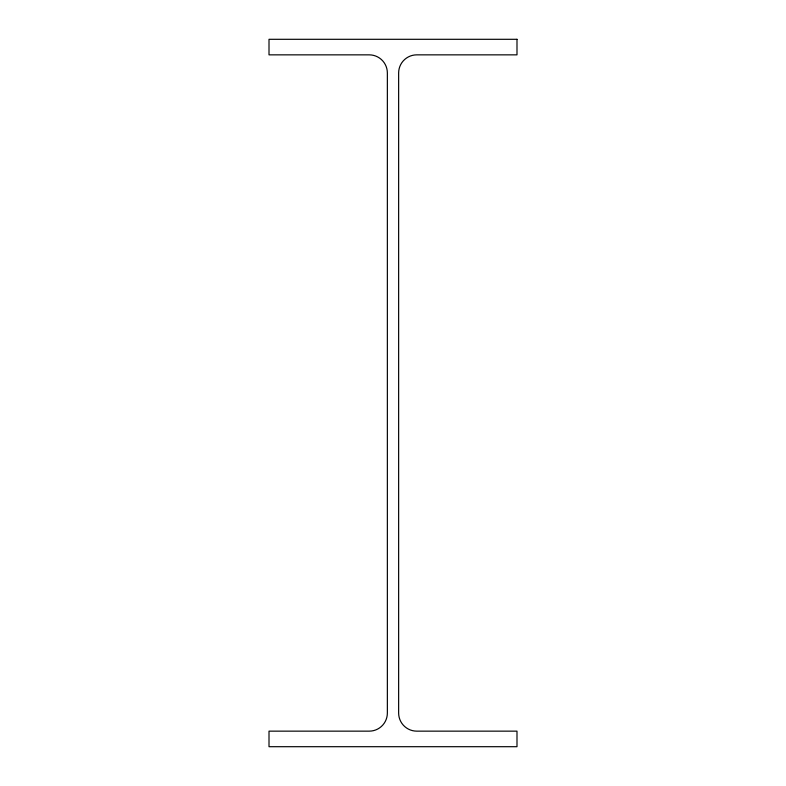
<?xml version="1.0" encoding="UTF-8"?>
<svg xmlns="http://www.w3.org/2000/svg" width="786" height="786" viewBox="0 0 786 786"><rect width="100%" height="100%" fill="white"/><g stroke="black" fill="none" stroke-linecap="round" stroke-linejoin="round"><path stroke-width="1.18" d="M516.992 39.3L269.009 39.3L269.009 54.853L369.243 54.853A18.127 18.127 0 0 1 387.36 72.98L387.36 713.02A18.127 18.127 0 0 1 369.243 731.147L269.009 731.147L269.009 746.7L516.992 746.7L516.992 731.147L416.757 731.147A18.127 18.127 0 0 1 398.64 713.02L398.64 72.98A18.127 18.127 0 0 1 416.757 54.853L516.992 54.853L516.992 39.3"/></g></svg>
